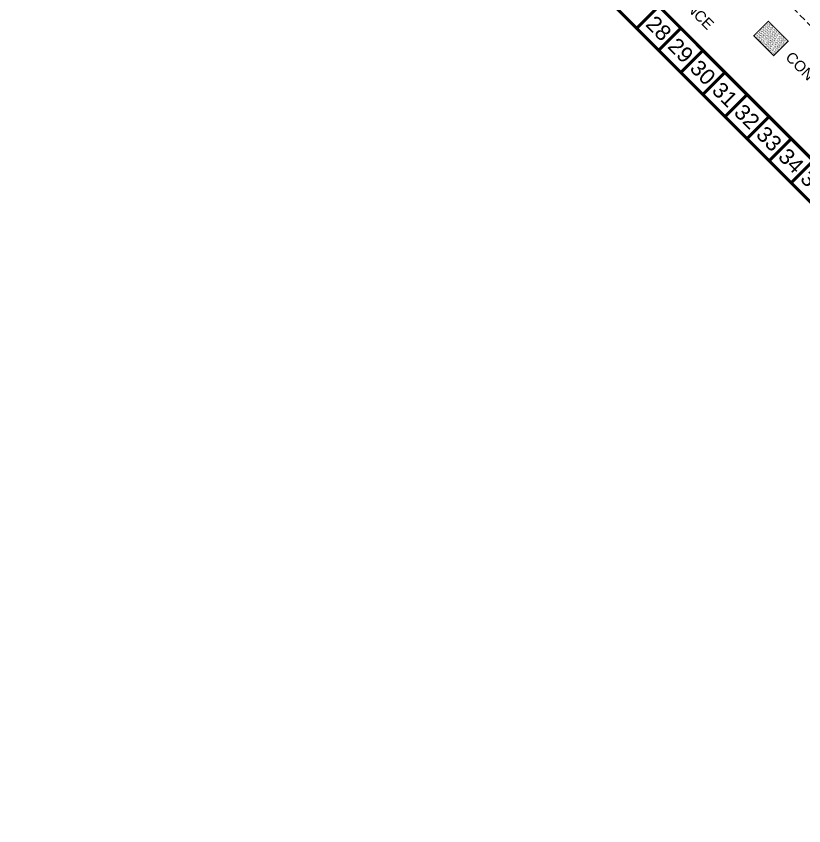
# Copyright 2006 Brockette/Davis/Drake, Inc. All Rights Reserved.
# Model space of a CAD drawing. Header units: inches. Extents: x 4334 to 5439, y 4649 to 5754.
# Drawn here: x 4333.6 to 4711.9, y 4649.1 to 5037.8 of the extents above; entities that cross this region are included whole.
import ezdxf
from ezdxf.enums import TextEntityAlignment as Align

# ---------------------------------------------------------------- set-up
doc = ezdxf.new("R2010")
doc.units = ezdxf.units.IN
doc.header["$LTSCALE"] = 30
doc.header["$MEASUREMENT"] = 0
doc.linetypes.add('HIDDEN', pattern=[0.375, 0.25, -0.125])
for name, color, linetype in [('BASE', 7, 'Continuous'), ('GRID', 254, 'HIDDEN'), ('LEGEND', 7, 'Continuous')]:
    doc.layers.add(name, color=color, linetype=linetype)
doc.styles.add("L200'", font='ARIAL.TTF', dxfattribs={"height": 0.001969})
doc.styles.get("Standard").update_dxf_attribs({"font": 'ARIAL.TTF'})

msp = doc.modelspace()

# ---------------------------------------------------------------- hatches: boundary and pattern name
at = {"layer": 'BASE'}
h = msp.add_hatch(dxfattribs=at)
h.set_pattern_fill('AR-SAND', color=30, scale=0.395616, angle=-45, style=0)
h.set_pattern_definition([(352.5, (4903.60606, 4770.7326), (0.521393, 0.5566369), [0, -0.6013362, 0, -0.6725471, 0, -0.6428759]), (322.5, (4903.6061, 4770.7326), (1.284557, 0.2943927), [0, -0.3244051, 0, -0.5419939, 0, -0.2076984]), (282.5, (4903.262, 4771.0767), (0.8727416, -0.8695754), [0, -0.197808, 0, -0.7121087, 0, -0.9296975]), (272.5, (4903.262, 4771.0767), (1.0864654, -0.5954187), [0, -0.098904, 0, -0.4668268, 0, -0.5340815])])
h.paths.add_polyline_path([(4697.44, 5018.86), (4704.44, 5025.85), (4694.86, 5035.43), (4687.87, 5028.43)])

# ---------------------------------------------------------------- linework, layer by layer
at = {"layer": 'BASE', "const_width": 1.5}
for points in [[(4334.64, 5329.02), (5013.47, 4650.2), (5437.73, 5074.46), (4758.91, 5753.28)], [(4355.86, 5329.02), (5013.47, 4671.41), (5416.52, 5074.46), (4758.91, 5732.07)]]:
    msp.add_lwpolyline(points, close=True, dxfattribs=at)
for points in [[(4631.63, 5032.04), (4642.24, 5042.64)], [(4642.24, 5021.43), (4652.84, 5032.04)], [(4652.84, 5010.82), (4663.45, 5021.43)], [(4663.45, 5000.22), (4674.06, 5010.82)], [(4674.06, 4989.61), (4684.66, 5000.22)], [(4684.66, 4979), (4695.27, 4989.61)], [(4695.27, 4968.4), (4705.88, 4979)], [(4705.88, 4957.79), (4716.48, 4968.4)]]:
    msp.add_lwpolyline(points, dxfattribs=at)
at = {"layer": 'BASE', "color": 30, "const_width": 0.495}
msp.add_lwpolyline([(4687.87, 5028.43), (4697.44, 5018.86), (4704.44, 5025.85), (4694.86, 5035.43)], close=True, dxfattribs=at)
at = {"layer": 'GRID', "color": 253, "linetype": 'HIDDEN', "ltscale": 0.45}
msp.add_line((4387.87, 5360.56), (5045.48, 4702.95), dxfattribs=at)

# ---------------------------------------------------------------- texts
at = {"layer": 'BASE'}
for s, p in [('28', (4642.24, 5032.04)), ('29', (4652.84, 5021.43)), ('30', (4663.45, 5010.82)), ('31', (4674.06, 5000.22)), ('32', (4684.66, 4989.61)), ('33', (4695.27, 4979)), ('34', (4705.88, 4968.4)), ('35', (4716.48, 4957.79))]:
    msp.add_text(s, height=7.5, rotation=315, dxfattribs=at).set_placement(p, align=Align.MIDDLE_CENTER)
at = {"layer": 'LEGEND', "style": "L200'"}
for s, p in [('EROSION BLANKET / SILT FENCE', (4584.54, 5111.98)), ('CONCRETE WASHOUT', (4702.74, 5017.69))]:
    msp.add_text(s, height=5.1149, rotation=315, dxfattribs=at).set_placement(p)

doc.saveas('drawing.dxf')
